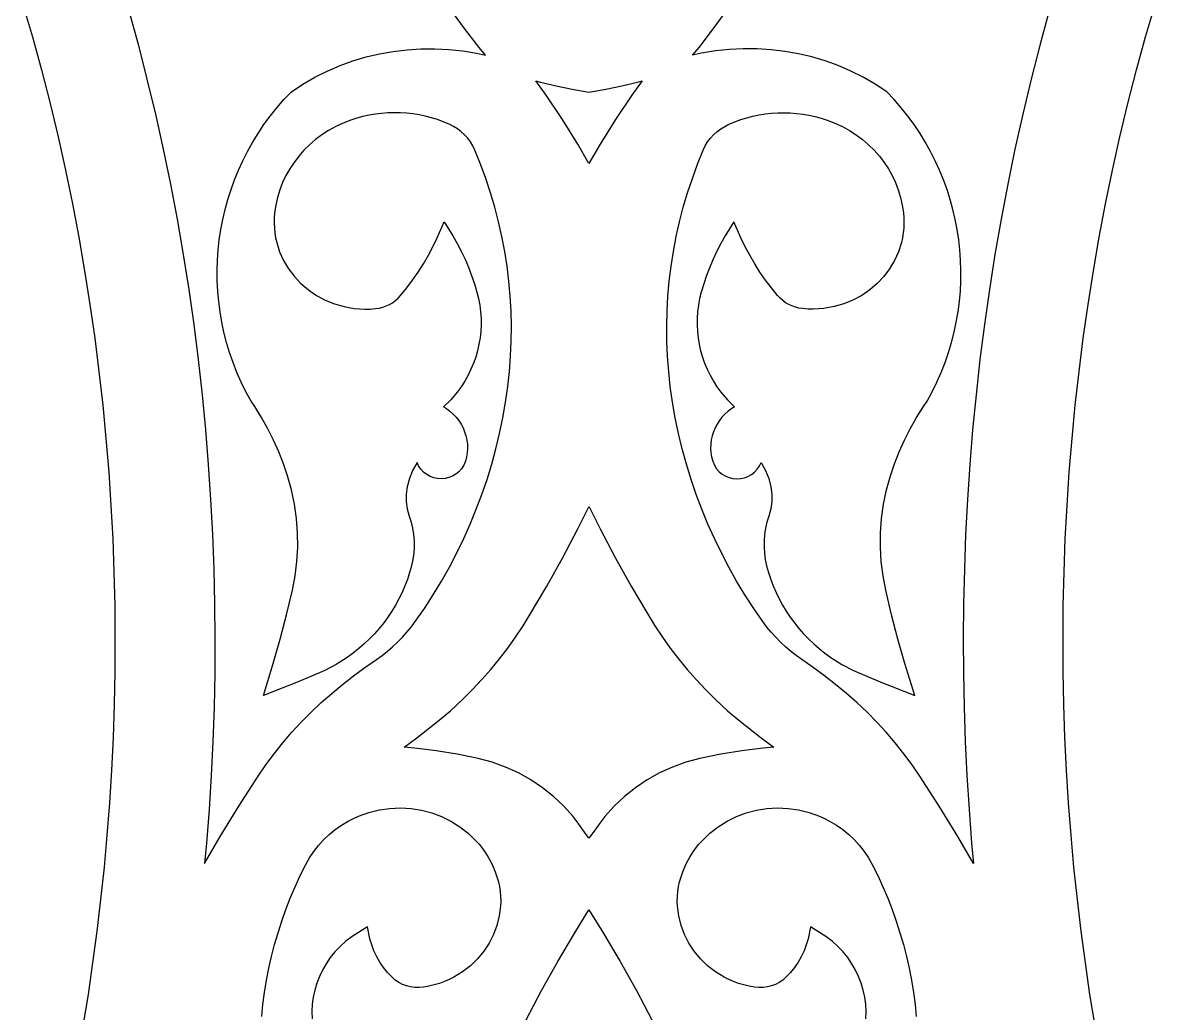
# Model space of a CAD drawing. Extents: x 2828 to 3228, y -800 to 800.
# Drawn here: x 2999.8 to 3056.5, y 216.9 to 266.5 of the extents above; entities that cross this region are included whole.
import ezdxf

# ---------------------------------------------------------------- set-up
doc = ezdxf.new("R2010")
doc.units = 0
doc.layers.add('LAYER_1', color=18, linetype='CONTINUOUS')

msp = doc.modelspace()

# ---------------------------------------------------------------- linework, layer by layer
at = {"layer": 'LAYER_1'}
for points in [[(2999.756, 267.488), (3000.241, 265.826), (3000.699, 264.159), (3001.128, 262.488), (3001.53, 260.814), (3001.904, 259.138), (3002.25, 257.459), (3002.569, 255.779), (3002.862, 254.097), (3003.128, 252.415), (3003.368, 250.733), (3003.581, 249.052), (3003.769, 247.371), (3003.931, 245.692), (3004.068, 244.014), (3004.18, 242.339), (3004.267, 240.667), (3004.33, 238.998), (3004.368, 237.334), (3004.383, 235.674), (3004.373, 234.018), (3004.34, 232.369), (3004.284, 230.725), (3004.205, 229.088), (3004.104, 227.457), (3003.98, 225.834), (3003.833, 224.22), (3003.665, 222.614), (3003.475, 221.016), (3003.264, 219.429), (3003.032, 217.851), (3002.778, 216.284)], [(3053.498, 216.284), (3053.244, 217.851), (3053.012, 219.429), (3052.801, 221.016), (3052.611, 222.614), (3052.443, 224.22), (3052.296, 225.834), (3052.172, 227.457), (3052.071, 229.088), (3051.992, 230.725), (3051.936, 232.369), (3051.903, 234.018), (3051.894, 235.674), (3051.908, 237.334), (3051.946, 238.998), (3052.009, 240.667), (3052.096, 242.339), (3052.208, 244.014), (3052.345, 245.692), (3052.507, 247.371), (3052.695, 249.052), (3052.909, 250.733), (3053.148, 252.415), (3053.414, 254.097), (3053.707, 255.779), (3054.026, 257.459), (3054.373, 259.138), (3054.746, 260.814), (3055.148, 262.488), (3055.577, 264.159), (3056.035, 265.826), (3056.521, 267.488)], [(3011.735, 216.744), (3011.798, 217.352), (3011.879, 217.958), (3011.978, 218.562), (3012.095, 219.162), (3012.23, 219.759), (3012.382, 220.351), (3012.553, 220.94), (3012.741, 221.524), (3012.947, 222.102), (3013.17, 222.676), (3013.411, 223.244), (3013.669, 223.805), (3013.944, 224.358), (3014.133, 224.694), (3014.345, 225.012), (3014.581, 225.314), (3014.84, 225.598), (3015.12, 225.863), (3015.42, 226.108), (3015.739, 226.333), (3016.077, 226.536), (3016.328, 226.665), (3016.581, 226.779), (3017.103, 226.967), (3017.631, 227.097), (3018.164, 227.172), (3018.698, 227.192), (3019.227, 227.16), (3019.749, 227.076), (3020.257, 226.942), (3020.748, 226.76), (3021.218, 226.53), (3021.662, 226.254), (3022.075, 225.935), (3022.456, 225.57), (3022.629, 225.375), (3022.794, 225.168), (3022.948, 224.951), (3023.091, 224.724), (3023.222, 224.487), (3023.341, 224.241), (3023.443, 223.995), (3023.527, 223.748), (3023.595, 223.5), (3023.648, 223.252), (3023.684, 223.004), (3023.706, 222.757), (3023.712, 222.511), (3023.703, 222.269), (3023.643, 221.783), (3023.527, 221.313), (3023.359, 220.859), (3023.14, 220.426), (3022.872, 220.018), (3022.558, 219.639), (3022.201, 219.294), (3021.801, 218.984), (3021.589, 218.848), (3021.366, 218.72), (3021.134, 218.604), (3020.893, 218.501), (3020.643, 218.409), (3020.385, 218.331), (3020.119, 218.267), (3019.848, 218.217), (3019.627, 218.196), (3019.411, 218.2), (3019.199, 218.229), (3018.992, 218.281), (3018.794, 218.356), (3018.606, 218.453), (3018.43, 218.571), (3018.268, 218.711), (3018.044, 218.948), (3017.84, 219.2), (3017.658, 219.466), (3017.499, 219.745), (3017.363, 220.034), (3017.25, 220.332), (3017.162, 220.639), (3017.041, 221.247), (3016.271, 220.758), (3015.952, 220.517), (3015.667, 220.26), (3015.408, 219.987), (3015.173, 219.697), (3014.964, 219.393), (3014.781, 219.077), (3014.625, 218.749), (3014.495, 218.412), (3014.393, 218.066), (3014.318, 217.715), (3014.271, 217.358), (3014.253, 216.998), (3014.263, 216.636)], [(3042.013, 216.636), (3042.023, 216.998), (3042.005, 217.358), (3041.958, 217.715), (3041.883, 218.066), (3041.781, 218.412), (3041.651, 218.749), (3041.495, 219.077), (3041.312, 219.393), (3041.103, 219.697), (3040.869, 219.987), (3040.609, 220.26), (3040.324, 220.517), (3040.005, 220.758), (3039.235, 221.247), (3039.114, 220.639), (3039.026, 220.332), (3038.914, 220.034), (3038.777, 219.745), (3038.618, 219.466), (3038.436, 219.2), (3038.232, 218.948), (3038.008, 218.711), (3037.846, 218.571), (3037.67, 218.453), (3037.482, 218.356), (3037.284, 218.281), (3037.077, 218.229), (3036.865, 218.2), (3036.649, 218.196), (3036.428, 218.217), (3036.157, 218.267), (3035.891, 218.331), (3035.633, 218.409), (3035.384, 218.501), (3035.142, 218.604), (3034.91, 218.72), (3034.687, 218.848), (3034.475, 218.984), (3034.075, 219.294), (3033.718, 219.639), (3033.404, 220.018), (3033.136, 220.426), (3032.917, 220.859), (3032.749, 221.313), (3032.633, 221.783), (3032.573, 222.269), (3032.564, 222.511), (3032.571, 222.757), (3032.592, 223.004), (3032.628, 223.252), (3032.681, 223.5), (3032.749, 223.748), (3032.834, 223.995), (3032.935, 224.241), (3033.054, 224.487), (3033.185, 224.724), (3033.328, 224.951), (3033.482, 225.168), (3033.647, 225.375), (3033.82, 225.57), (3034.201, 225.935), (3034.615, 226.254), (3035.058, 226.53), (3035.528, 226.76), (3036.019, 226.942), (3036.528, 227.076), (3037.049, 227.16), (3037.578, 227.192), (3038.112, 227.172), (3038.645, 227.097), (3039.173, 226.967), (3039.695, 226.779), (3039.948, 226.665), (3040.199, 226.536), (3040.537, 226.333), (3040.856, 226.108), (3041.156, 225.863), (3041.436, 225.598), (3041.695, 225.314), (3041.931, 225.012), (3042.144, 224.694), (3042.333, 224.358), (3042.607, 223.805), (3042.865, 223.244), (3043.106, 222.676), (3043.329, 222.102), (3043.535, 221.524), (3043.723, 220.94), (3043.894, 220.351), (3044.046, 219.759), (3044.181, 219.162), (3044.298, 218.562), (3044.397, 217.958), (3044.478, 217.352), (3044.541, 216.744)], [(3024.985, 216.581), (3025.764, 218.053), (3026.577, 219.508), (3027.424, 220.946), (3028.138, 222.094), (3028.853, 220.946), (3029.699, 219.508), (3030.512, 218.053), (3031.291, 216.581)]]:
    msp.add_lwpolyline(points, dxfattribs=at)
for points in [[(3005.058, 267.194), (3005.537, 265.448), (3005.987, 263.699), (3006.407, 261.947), (3006.798, 260.193), (3007.161, 258.437), (3007.495, 256.68), (3007.8, 254.922), (3008.078, 253.164), (3008.329, 251.407), (3008.552, 249.65), (3008.748, 247.895), (3008.917, 246.141), (3009.06, 244.39), (3009.177, 242.642), (3009.268, 240.897), (3009.333, 239.156), (3009.374, 237.419), (3009.389, 235.687), (3009.379, 233.96), (3009.345, 232.24), (3009.286, 230.525), (3009.204, 228.817), (3009.098, 227.117), (3008.968, 225.424), (3008.876, 224.411), (3009.662, 225.762), (3010.592, 227.282), (3011.557, 228.783), (3011.948, 229.354), (3012.36, 229.912), (3012.793, 230.454), (3013.245, 230.982), (3013.717, 231.494), (3014.208, 231.99), (3014.717, 232.469), (3015.244, 232.93), (3015.788, 233.378), (3016.343, 233.811), (3016.91, 234.231), (3017.485, 234.634), (3017.768, 234.836), (3018.038, 235.047), (3018.297, 235.268), (3018.546, 235.501), (3018.784, 235.743), (3019.011, 235.995), (3019.226, 236.257), (3019.429, 236.528), (3019.889, 237.193), (3020.328, 237.87), (3020.745, 238.559), (3021.139, 239.258), (3021.511, 239.968), (3021.861, 240.687), (3022.187, 241.416), (3022.491, 242.153), (3022.771, 242.899), (3023.028, 243.652), (3023.262, 244.413), (3023.471, 245.181), (3023.657, 245.955), (3023.818, 246.735), (3023.955, 247.52), (3024.068, 248.31), (3024.15, 249.063), (3024.208, 249.817), (3024.24, 250.571), (3024.247, 251.325), (3024.23, 252.078), (3024.188, 252.83), (3024.121, 253.58), (3024.029, 254.327), (3023.913, 255.071), (3023.772, 255.812), (3023.607, 256.549), (3023.417, 257.281), (3023.203, 258.008), (3022.965, 258.728), (3022.703, 259.443), (3022.418, 260.148), (3022.316, 260.358), (3022.197, 260.555), (3022.059, 260.739), (3021.904, 260.911), (3021.732, 261.068), (3021.545, 261.209), (3021.344, 261.334), (3021.128, 261.442), (3020.837, 261.563), (3020.539, 261.671), (3020.238, 261.764), (3019.932, 261.843), (3019.624, 261.907), (3019.313, 261.956), (3019.001, 261.991), (3018.687, 262.012), (3018.373, 262.018), (3018.058, 262.009), (3017.744, 261.986), (3017.432, 261.948), (3017.121, 261.895), (3016.812, 261.827), (3016.506, 261.745), (3016.204, 261.648), (3015.816, 261.499), (3015.444, 261.325), (3015.089, 261.129), (3014.751, 260.91), (3014.432, 260.671), (3014.132, 260.413), (3013.852, 260.136), (3013.593, 259.842), (3013.355, 259.532), (3013.141, 259.207), (3012.951, 258.867), (3012.785, 258.516), (3012.644, 258.152), (3012.53, 257.778), (3012.444, 257.394), (3012.385, 257.001), (3012.364, 256.745), (3012.359, 256.491), (3012.37, 256.24), (3012.395, 255.994), (3012.434, 255.751), (3012.487, 255.516), (3012.635, 255.052), (3012.834, 254.613), (3013.08, 254.2), (3013.371, 253.816), (3013.704, 253.464), (3014.074, 253.148), (3014.478, 252.87), (3014.914, 252.635), (3015.377, 252.446), (3015.865, 252.305), (3016.373, 252.216), (3016.902, 252.182), (3017.168, 252.186), (3017.438, 252.206), (3017.623, 252.234), (3017.8, 252.278), (3017.971, 252.338), (3018.135, 252.413), (3018.289, 252.503), (3018.434, 252.607), (3018.568, 252.725), (3018.691, 252.858), (3019.001, 253.24), (3019.297, 253.635), (3019.577, 254.039), (3019.841, 254.453), (3020.088, 254.876), (3020.32, 255.308), (3020.534, 255.748), (3020.887, 256.546), (3021.317, 255.85), (3021.534, 255.466), (3021.737, 255.076), (3021.924, 254.679), (3022.097, 254.275), (3022.254, 253.866), (3022.395, 253.452), (3022.521, 253.032), (3022.602, 252.707), (3022.663, 252.379), (3022.704, 252.051), (3022.726, 251.722), (3022.729, 251.393), (3022.713, 251.065), (3022.677, 250.74), (3022.623, 250.417), (3022.55, 250.097), (3022.459, 249.781), (3022.349, 249.471), (3022.221, 249.166), (3022.075, 248.868), (3021.912, 248.577), (3021.73, 248.294), (3021.53, 248.017), (3021.211, 247.644), (3020.85, 247.285), (3020.992, 247.197), (3021.169, 247.065), (3021.331, 246.92), (3021.479, 246.763), (3021.61, 246.595), (3021.726, 246.417), (3021.825, 246.23), (3021.906, 246.035), (3021.97, 245.835), (3022.015, 245.628), (3022.041, 245.418), (3022.047, 245.205), (3022.034, 244.99), (3021.999, 244.775), (3021.942, 244.558), (3021.862, 244.36), (3021.752, 244.184), (3021.617, 244.033), (3021.463, 243.91), (3021.294, 243.814), (3021.115, 243.746), (3020.928, 243.704), (3020.738, 243.688), (3020.547, 243.699), (3020.359, 243.736), (3020.177, 243.8), (3020.006, 243.891), (3019.848, 244.01), (3019.708, 244.157), (3019.592, 244.33), (3019.519, 244.495), (3019.502, 244.471), (3019.297, 244.092), (3019.139, 243.693), (3019.029, 243.279), (3018.98, 242.91), (3018.98, 242.54), (3019.031, 242.173), (3019.133, 241.804), (3019.224, 241.51), (3019.295, 241.202), (3019.344, 240.891), (3019.37, 240.577), (3019.372, 240.263), (3019.352, 239.949), (3019.309, 239.637), (3019.243, 239.329), (3019.147, 238.983), (3019.036, 238.645), (3018.91, 238.312), (3018.768, 237.986), (3018.613, 237.667), (3018.443, 237.355), (3018.259, 237.051), (3018.061, 236.755), (3017.85, 236.468), (3017.626, 236.19), (3017.389, 235.921), (3017.14, 235.661), (3016.878, 235.412), (3016.605, 235.174), (3016.32, 234.947), (3016.022, 234.73), (3015.473, 234.384), (3014.893, 234.086), (3013.559, 233.506), (3011.823, 232.829), (3012.315, 234.435), (3012.66, 235.65), (3012.978, 236.872), (3013.271, 238.097), (3013.409, 238.813), (3013.498, 239.532), (3013.54, 240.253), (3013.534, 240.975), (3013.481, 241.695), (3013.38, 242.411), (3013.232, 243.122), (3013.036, 243.825), (3012.83, 244.432), (3012.595, 245.029), (3012.333, 245.615), (3012.043, 246.19), (3011.727, 246.751), (3011.385, 247.3), (3011.201, 247.566, -0.335304), (3013.221, 263.069), (3013.803, 263.45), (3014.404, 263.796), (3015.024, 264.105), (3015.66, 264.378), (3016.31, 264.613), (3016.973, 264.811), (3017.647, 264.971), (3018.329, 265.092), (3019.018, 265.175), (3019.713, 265.219), (3020.411, 265.223), (3021.11, 265.187), (3021.809, 265.112), (3022.506, 264.995), (3022.953, 264.894), (3022.631, 265.288), (3021.953, 266.166), (3021.3, 267.063)], [(3051.224, 267.194), (3050.745, 265.448), (3050.295, 263.699), (3049.875, 261.947), (3049.484, 260.193), (3049.121, 258.437), (3048.787, 256.68), (3048.482, 254.922), (3048.204, 253.164), (3047.953, 251.407), (3047.73, 249.65), (3047.534, 247.895), (3047.365, 246.141), (3047.222, 244.39), (3047.105, 242.642), (3047.014, 240.897), (3046.949, 239.156), (3046.909, 237.419), (3046.894, 235.687), (3046.903, 233.96), (3046.937, 232.24), (3046.996, 230.525), (3047.078, 228.817), (3047.184, 227.117), (3047.314, 225.424), (3047.406, 224.411), (3046.62, 225.762), (3045.69, 227.282), (3044.725, 228.783), (3044.334, 229.354), (3043.922, 229.912), (3043.489, 230.454), (3043.037, 230.982), (3042.565, 231.494), (3042.074, 231.99), (3041.565, 232.469), (3041.038, 232.93), (3040.494, 233.378), (3039.939, 233.811), (3039.372, 234.231), (3038.797, 234.634), (3038.514, 234.836), (3038.244, 235.047), (3037.985, 235.268), (3037.736, 235.501), (3037.498, 235.743), (3037.271, 235.995), (3037.056, 236.257), (3036.853, 236.528), (3036.393, 237.193), (3035.954, 237.87), (3035.537, 238.559), (3035.143, 239.258), (3034.771, 239.968), (3034.421, 240.687), (3034.095, 241.416), (3033.791, 242.153), (3033.511, 242.899), (3033.254, 243.652), (3033.02, 244.413), (3032.811, 245.181), (3032.625, 245.955), (3032.464, 246.735), (3032.327, 247.52), (3032.214, 248.31), (3032.132, 249.063), (3032.074, 249.817), (3032.042, 250.571), (3032.035, 251.325), (3032.052, 252.078), (3032.094, 252.83), (3032.162, 253.58), (3032.253, 254.327), (3032.369, 255.071), (3032.51, 255.812), (3032.675, 256.549), (3032.865, 257.281), (3033.079, 258.008), (3033.317, 258.728), (3033.579, 259.443), (3033.864, 260.148), (3033.966, 260.358), (3034.085, 260.555), (3034.223, 260.739), (3034.378, 260.911), (3034.55, 261.068), (3034.737, 261.209), (3034.938, 261.334), (3035.154, 261.442), (3035.445, 261.563), (3035.743, 261.671), (3036.045, 261.764), (3036.35, 261.843), (3036.658, 261.907), (3036.969, 261.956), (3037.281, 261.991), (3037.595, 262.012), (3037.909, 262.018), (3038.224, 262.009), (3038.538, 261.986), (3038.85, 261.948), (3039.161, 261.895), (3039.47, 261.827), (3039.776, 261.745), (3040.078, 261.648), (3040.466, 261.499), (3040.838, 261.325), (3041.193, 261.129), (3041.531, 260.91), (3041.85, 260.671), (3042.15, 260.413), (3042.43, 260.136), (3042.69, 259.842), (3042.927, 259.532), (3043.141, 259.207), (3043.331, 258.867), (3043.497, 258.516), (3043.638, 258.152), (3043.752, 257.778), (3043.838, 257.394), (3043.897, 257.001), (3043.918, 256.745), (3043.923, 256.491), (3043.912, 256.24), (3043.887, 255.994), (3043.848, 255.751), (3043.795, 255.516), (3043.647, 255.052), (3043.448, 254.613), (3043.202, 254.2), (3042.911, 253.816), (3042.579, 253.464), (3042.208, 253.148), (3041.804, 252.87), (3041.368, 252.635), (3040.905, 252.446), (3040.417, 252.305), (3039.909, 252.216), (3039.38, 252.182), (3039.114, 252.186), (3038.844, 252.206), (3038.66, 252.234), (3038.482, 252.278), (3038.311, 252.338), (3038.147, 252.413), (3037.993, 252.503), (3037.848, 252.607), (3037.714, 252.725), (3037.591, 252.858), (3037.281, 253.24), (3036.986, 253.635), (3036.705, 254.039), (3036.441, 254.453), (3036.194, 254.876), (3035.962, 255.308), (3035.748, 255.748), (3035.395, 256.546), (3034.965, 255.85), (3034.748, 255.466), (3034.545, 255.076), (3034.358, 254.679), (3034.186, 254.275), (3034.029, 253.866), (3033.887, 253.452), (3033.761, 253.032), (3033.68, 252.707), (3033.619, 252.379), (3033.578, 252.051), (3033.556, 251.722), (3033.553, 251.393), (3033.569, 251.065), (3033.605, 250.74), (3033.659, 250.417), (3033.732, 250.097), (3033.823, 249.781), (3033.933, 249.471), (3034.061, 249.166), (3034.207, 248.868), (3034.37, 248.577), (3034.552, 248.294), (3034.752, 248.017), (3035.071, 247.644), (3035.432, 247.285), (3035.29, 247.197), (3035.113, 247.065), (3034.951, 246.92), (3034.803, 246.763), (3034.672, 246.595), (3034.556, 246.417), (3034.457, 246.23), (3034.376, 246.035), (3034.312, 245.835), (3034.267, 245.628), (3034.241, 245.418), (3034.235, 245.205), (3034.248, 244.99), (3034.283, 244.775), (3034.34, 244.558), (3034.42, 244.36), (3034.53, 244.184), (3034.665, 244.033), (3034.819, 243.91), (3034.988, 243.814), (3035.167, 243.746), (3035.354, 243.704), (3035.544, 243.688), (3035.735, 243.699), (3035.923, 243.736), (3036.105, 243.8), (3036.276, 243.891), (3036.434, 244.01), (3036.574, 244.157), (3036.69, 244.33), (3036.763, 244.495), (3036.78, 244.471), (3036.985, 244.092), (3037.143, 243.693), (3037.253, 243.279), (3037.302, 242.91), (3037.302, 242.54), (3037.251, 242.173), (3037.149, 241.804), (3037.058, 241.51), (3036.987, 241.202), (3036.938, 240.891), (3036.912, 240.577), (3036.91, 240.263), (3036.93, 239.949), (3036.973, 239.637), (3037.039, 239.329), (3037.135, 238.983), (3037.246, 238.645), (3037.372, 238.312), (3037.514, 237.986), (3037.669, 237.667), (3037.839, 237.355), (3038.023, 237.051), (3038.221, 236.755), (3038.432, 236.468), (3038.656, 236.19), (3038.893, 235.921), (3039.142, 235.661), (3039.404, 235.412), (3039.677, 235.174), (3039.962, 234.947), (3040.26, 234.73), (3040.809, 234.384), (3041.389, 234.086), (3042.723, 233.506), (3044.459, 232.829), (3043.967, 234.435), (3043.622, 235.65), (3043.304, 236.872), (3043.012, 238.097), (3042.874, 238.813), (3042.784, 239.532), (3042.742, 240.253), (3042.748, 240.975), (3042.801, 241.695), (3042.902, 242.411), (3043.05, 243.122), (3043.246, 243.825), (3043.452, 244.432), (3043.687, 245.029), (3043.949, 245.615), (3044.239, 246.19), (3044.555, 246.751), (3044.897, 247.3), (3045.081, 247.566, 0.335304), (3043.061, 263.069), (3042.479, 263.45), (3041.878, 263.796), (3041.258, 264.105), (3040.622, 264.378), (3039.972, 264.613), (3039.309, 264.811), (3038.635, 264.971), (3037.953, 265.092), (3037.264, 265.175), (3036.569, 265.219), (3035.871, 265.223), (3035.172, 265.187), (3034.473, 265.112), (3033.776, 264.995), (3033.329, 264.894), (3033.651, 265.288), (3034.329, 266.166), (3034.982, 267.063)]]:
    msp.add_lwpolyline(points, format="xyb", dxfattribs=at)
for points in [[(3028.138, 263.056), (3028.979, 263.197), (3029.781, 263.361), (3030.576, 263.553), (3030.809, 263.618), (3030.287, 262.895), (3029.47, 261.679), (3028.697, 260.439), (3028.138, 259.477), (3027.58, 260.439), (3026.806, 261.679), (3025.989, 262.895), (3025.467, 263.618), (3025.701, 263.553), (3026.496, 263.361), (3027.297, 263.197)], [(3028.138, 242.272), (3028.14, 242.273), (3028.69, 241.174), (3029.454, 239.731), (3030.253, 238.305), (3031.086, 236.898), (3031.44, 236.321), (3031.814, 235.756), (3032.208, 235.202), (3032.621, 234.662), (3033.053, 234.135), (3033.502, 233.622), (3033.97, 233.123), (3034.456, 232.638), (3035.078, 232.064), (3035.727, 231.517), (3036.77, 230.702), (3037.407, 230.233), (3036.87, 230.188), (3035.805, 230.055), (3034.746, 229.882), (3033.693, 229.667), (3032.998, 229.481), (3032.323, 229.24), (3031.674, 228.947), (3031.054, 228.603), (3030.468, 228.21), (3029.916, 227.771), (3029.405, 227.287), (3028.937, 226.762), (3028.681, 226.435), (3028.444, 226.103), (3028.138, 225.675), (3027.833, 226.103), (3027.595, 226.435), (3027.34, 226.762), (3026.872, 227.287), (3026.36, 227.771), (3025.809, 228.21), (3025.222, 228.603), (3024.602, 228.947), (3023.953, 229.24), (3023.279, 229.481), (3022.583, 229.667), (3021.53, 229.882), (3020.471, 230.055), (3019.406, 230.188), (3018.869, 230.233), (3019.506, 230.702), (3020.549, 231.517), (3021.198, 232.064), (3021.821, 232.638), (3022.306, 233.123), (3022.774, 233.622), (3023.223, 234.135), (3023.655, 234.662), (3024.068, 235.202), (3024.462, 235.756), (3024.836, 236.321), (3025.191, 236.898), (3026.024, 238.305), (3026.822, 239.731), (3027.586, 241.174), (3028.136, 242.273)]]:
    msp.add_lwpolyline(points, close=True, dxfattribs=at)

doc.saveas('drawing.dxf')
